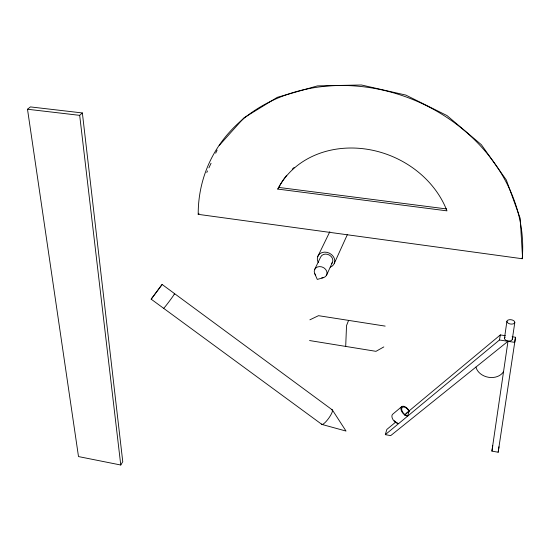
<?xml version="1.0" encoding="UTF-8"?>
<svg xmlns="http://www.w3.org/2000/svg" width="550" height="550" viewBox="0 0 550 550"><rect width="100%" height="100%" fill="white"/><g stroke="black" fill="none" stroke-linecap="round" stroke-linejoin="round"><path stroke-width="0.82" d="M332.076 409.723L162.119 284.46L151.167 299.173L321.908 424.435L346.019 431.056L332.468 410.107M345.696 346.411L346.528 325.593L348.59 320.389M504.487 338.161L506.914 321.282M512.139 336.758L515.494 337.274L498.163 452.237L491.92 451.11L507.98 341.309L390.686 435.627L385.316 434.651L386.836 429.454L395.684 422.091M512.291 339.371L514.807 322.479A3.994 2.173 8.4 0 0 509.169 319.736A3.994 2.173 8.4 0 0 508.599 323.455A3.994 2.173 8.4 0 0 514.807 322.479M515.494 337.274L514.738 342.361L499.476 339.989L385.316 434.651M498.163 452.237L498.981 446.779M491.92 451.11L492.772 445.672M199.004 213.235L198.199 214.342L522.197 258.734L522.5 256.816L520.211 218.398L506.337 180.008L481.374 144.726L446.978 115.562L405.852 95.088L361.433 84.989L317.433 85.896L277.324 97.316L243.932 117.858L219.23 145.482M499.476 339.989L500.342 334.929L505.409 335.713M329.835 231.694L317.673 256.726L317.343 258.672A8.972 7.473 25 0 0 318.423 262.653M151.167 299.173L162.119 284.46M334.421 263.113L347.421 234.479M326.638 275.028L332.42 262.391M206.793 172.473L207.501 170.933M208.924 167.846L211.056 163.219M215.676 153.196L217.099 150.109M314.641 269.528L320.657 257.008A6.469 5.39 24.9 0 1 329.526 255.166A6.469 5.39 24.9 0 1 331.636 263.567M120.766 465.011L122.76 461.691L82.369 112.949L30.415 106.906L27.5 109.244L78.499 456.576L120.766 465.011L79.681 115.349L82.369 112.949M277.784 189.083A92.874 79.468 22.7 0 1 364.265 148.851A92.874 79.468 22.7 0 1 446.978 210.856L277.784 189.083L278.802 187.433A92.599 79.331 22.7 0 1 286.701 175.306M401.713 406.636L392.728 414.205A5.775 3.293 50.2 0 0 393.064 419.732A5.775 3.293 50.2 0 0 398.654 423.596M405.907 413.572L500.342 334.929M404.484 415.14L409.001 411.386A5.074 2.846 50 0 0 403.535 407A5.074 2.846 50 0 0 402.318 411.482A5.074 2.846 50 0 0 407.859 415.58M383.811 346.933L375.98 351.333L309.561 340.546M309.891 319.818L318.512 315.679L385.165 326.109M323.276 277.716L317.288 279.421L314.82 273.831M27.5 109.244L79.681 115.349M278.802 187.433L446.662 208.966M503.553 371.573A14.699 11.571 11.4 0 1 488.641 377.307A14.699 11.571 11.4 0 1 475.922 367.091M512.249 338.786A3.953 2.2 8.7 0 1 507.54 340.849A3.953 2.2 8.7 0 1 505.189 337.157M397.354 422.895A5.033 2.874 50.2 0 1 394.357 420.681M198.199 214.342A165.729 141.24 22.9 0 1 366.788 87.196A165.729 141.24 22.9 0 1 522.197 258.734M292.277 169.214A92.599 79.331 22.7 0 1 294.099 167.502M317.673 256.726A8.972 7.473 25 0 1 331.519 254.561A8.972 7.473 25 0 1 330.22 267.156M315.7 275.186A6.6 5.445 25 0 1 317.501 266.963A6.6 5.445 25 0 1 326.693 271.184A6.6 5.445 25 0 1 321.681 277.929M331.347 409.839A8.979 2.062 -54.2 0 1 329.127 417.663A8.979 2.062 -54.2 0 1 321.544 424.022M174.157 294.002A9.192 0.358 -53.3 0 1 170.583 299.578A9.192 0.358 -53.3 0 1 163.659 308.33M409.131 410.891L407.722 416.068A5.816 3.266 50 0 1 401.582 411.235A5.816 3.266 50 0 1 402.944 406.216A5.816 3.266 50 0 1 409.131 410.891"/></g></svg>
